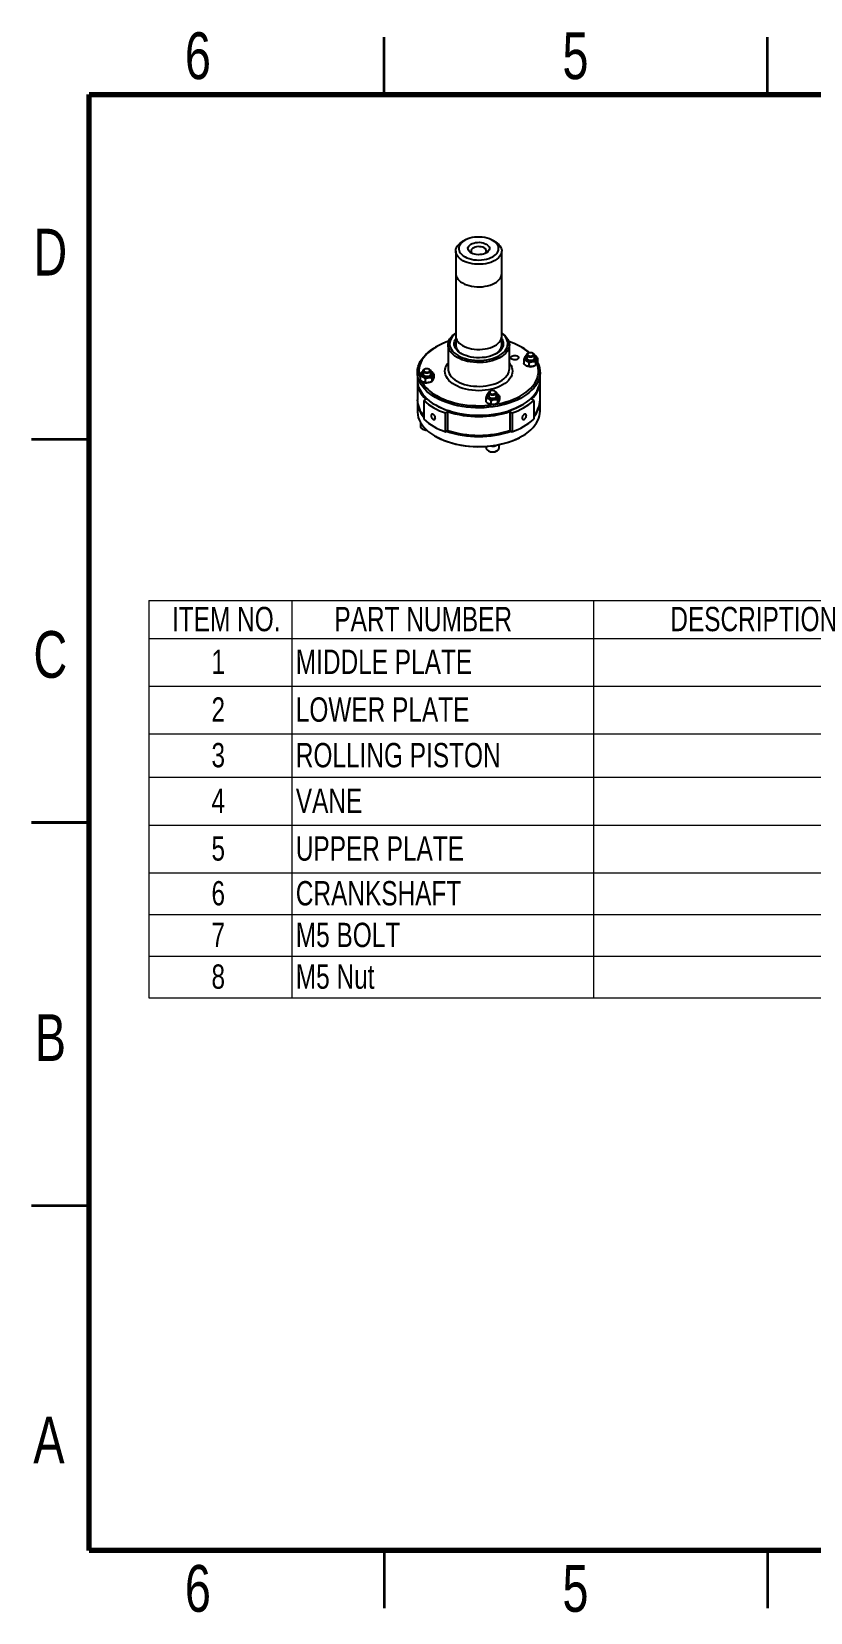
# Model space of a CAD drawing. Header units: millimetres. Extents: x 2 to 294, y 2 to 250.
# Drawn here: x 2.5 to 104.1, y 1.9 to 208.2 of the extents above; entities that cross this region are included whole.
import ezdxf

# ---------------------------------------------------------------- set-up
doc = ezdxf.new("R2010")
doc.units = ezdxf.units.MM
doc.styles.add('SLDTEXTSTYLE0', font='TXT', dxfattribs={"width": 0.75})

# ---------------------------------------------------------------- blocks, each defined once
blk = doc.blocks.new('SW_TABLEANNOTATION_0')
at = {"color": 0, "linetype": 'Continuous', "lineweight": 18}
for p, q in [((0, 0), (0, -4.92)), ((0, 0), (18.65, 0)), ((18.65, 0), (18.65, -4.92)), ((18.65, 0), (57.96, 0)), ((57.96, 0), (57.96, -4.92)), ((57.96, 0), (104.61, 0)), ((104.61, 0), (104.61, -4.92)), ((104.61, 0), (114.85, 0)), ((114.85, 0), (114.85, -4.92)), ((0, -4.92), (18.65, -4.92)), ((0, -4.92), (0, -11.15)), ((18.65, -4.92), (57.96, -4.92)), ((18.65, -4.92), (18.65, -11.15)), ((57.96, -4.92), (104.61, -4.92)), ((57.96, -4.92), (57.96, -11.15)), ((104.61, -4.92), (114.85, -4.92)), ((104.61, -4.92), (104.61, -11.15)), ((114.85, -4.92), (114.85, -11.15)), ((0, -11.15), (0, -17.38)), ((0, -11.15), (18.65, -11.15)), ((18.65, -11.15), (18.65, -17.38)), ((18.65, -11.15), (57.96, -11.15)), ((57.96, -11.15), (57.96, -17.38)), ((57.96, -11.15), (104.61, -11.15)), ((104.61, -11.15), (104.61, -17.38)), ((104.61, -11.15), (114.85, -11.15)), ((114.85, -11.15), (114.85, -17.38)), ((0, -17.38), (0, -23.05)), ((0, -17.38), (18.65, -17.38)), ((18.65, -17.38), (18.65, -23.05)), ((18.65, -17.38), (57.96, -17.38)), ((57.96, -17.38), (57.96, -23.05)), ((57.96, -17.38), (104.61, -17.38)), ((104.61, -17.38), (104.61, -23.05)), ((104.61, -17.38), (114.85, -17.38)), ((114.85, -17.38), (114.85, -23.05)), ((0, -23.05), (0, -29.28)), ((0, -23.05), (18.65, -23.05)), ((18.65, -23.05), (18.65, -29.28)), ((18.65, -23.05), (57.96, -23.05)), ((57.96, -23.05), (57.96, -29.28)), ((57.96, -23.05), (104.61, -23.05)), ((104.61, -23.05), (104.61, -29.28)), ((104.61, -23.05), (114.85, -23.05)), ((114.85, -23.05), (114.85, -29.28)), ((0, -29.28), (0, -35.51)), ((0, -29.28), (18.65, -29.28)), ((18.65, -29.28), (18.65, -35.51)), ((18.65, -29.28), (57.96, -29.28)), ((57.96, -29.28), (57.96, -35.51)), ((57.96, -29.28), (104.61, -29.28)), ((104.61, -29.28), (104.61, -35.51)), ((104.61, -29.28), (114.85, -29.28)), ((114.85, -29.28), (114.85, -35.51)), ((0, -35.51), (0, -40.95)), ((0, -35.51), (18.65, -35.51)), ((18.65, -35.51), (18.65, -40.95)), ((18.65, -35.51), (57.96, -35.51)), ((57.96, -35.51), (57.96, -40.95)), ((57.96, -35.51), (104.61, -35.51)), ((104.61, -35.51), (104.61, -40.95)), ((104.61, -35.51), (114.85, -35.51)), ((114.85, -35.51), (114.85, -40.95)), ((0, -40.95), (0, -46.39)), ((0, -40.95), (18.65, -40.95)), ((18.65, -40.95), (18.65, -46.39)), ((18.65, -40.95), (57.96, -40.95)), ((57.96, -40.95), (57.96, -46.39)), ((57.96, -40.95), (104.61, -40.95)), ((104.61, -40.95), (104.61, -46.39)), ((104.61, -40.95), (114.85, -40.95)), ((114.85, -40.95), (114.85, -46.39)), ((0, -46.39), (0, -51.83)), ((0, -46.39), (18.65, -46.39)), ((18.65, -46.39), (18.65, -51.83)), ((18.65, -46.39), (57.96, -46.39)), ((57.96, -46.39), (57.96, -51.83)), ((57.96, -46.39), (104.61, -46.39)), ((104.61, -46.39), (104.61, -51.83)), ((104.61, -46.39), (114.85, -46.39)), ((114.85, -46.39), (114.85, -51.83)), ((0, -51.83), (18.65, -51.83)), ((18.65, -51.83), (57.96, -51.83)), ((57.96, -51.83), (104.61, -51.83)), ((104.61, -51.83), (114.85, -51.83))]:
    blk.add_line(p, q, dxfattribs=at)
at = {"color": 0, "linetype": 'Continuous', "lineweight": 0, "attachment_point": 1, "style": 'SLDTEXTSTYLE0'}
for s, insert, char_height in [('ITEM NO.', (3, -0.81), 3.175), ('PART NUMBER', (24.18, -0.81), 3.175), ('DESCRIPTION', (68, -0.81), 3.175), ('QTY.', (105.15, -0.81), 3.175), ('1', (8.15, -6.39), 3.17), ('MIDDLE PLATE', (19.15, -6.39), 3.175), ('1', (108.56, -6.39), 3.17), ('2', (8.15, -12.62), 3.17), ('LOWER PLATE', (19.15, -12.62), 3.175), ('1', (108.56, -12.62), 3.17), ('3', (8.15, -18.57), 3.17), ('ROLLING PISTON', (19.15, -18.57), 3.175), ('1', (108.56, -18.57), 3.17), ('4', (8.15, -24.52), 3.17), ('VANE', (19.15, -24.52), 3.175), ('1', (108.56, -24.52), 3.17), ('5', (8.15, -30.75), 3.17), ('UPPER PLATE', (19.15, -30.75), 3.175), ('1', (108.56, -30.75), 3.17), ('6', (8.15, -36.59), 3.17), ('CRANKSHAFT', (19.15, -36.59), 3.175), ('1', (108.56, -36.59), 3.17), ('7', (8.15, -42.03), 3.17), ('M5 BOLT', (19.15, -42.03), 3.175), ('4', (108.56, -42.03), 3.17), ('8', (8.15, -47.47), 3.17), ('M5 Nut', (19.15, -47.47), 3.175), ('4', (108.56, -47.47), 3.17)]:
    blk.add_mtext(s, dxfattribs=dict(at, insert=insert, char_height=char_height))

msp = doc.modelspace()

# ---------------------------------------------------------------- linework, layer by layer
at = {"color": 7, "linetype": 'Continuous', "lineweight": 35}
for p, q in [((48.5, 200), (48.5, 207.5)), ((98.5, 200), (98.5, 207.5)), ((10, 155), (2.5, 155)), ((2.5, 105), (10, 105)), ((10, 105), (2.5, 105)), ((10, 55), (2.5, 55)), ((48.5, 10), (48.5, 2.5)), ((98.5, 10), (98.5, 2.5))]:
    msp.add_line(p, q, dxfattribs=at)
at = {"color": 7, "linetype": 'Continuous', "lineweight": 70}
for p, q in [((10, 10), (10, 200)), ((10, 200), (287, 200)), ((287, 10), (10, 10))]:
    msp.add_line(p, q, dxfattribs=at)
at = {"color": 7, "linetype": 'Continuous', "lineweight": 25}
for p, q in [((57.82, 179.57), (57.82, 176.63)), ((58.98, 180.96), (58.7, 180.8)), ((62.94, 180.8), (62.66, 180.96)), ((63.82, 176.63), (63.82, 179.57)), ((57.82, 176.63), (57.82, 168.47)), ((63.82, 168.47), (63.82, 176.63)), ((56.82, 167.32), (56.82, 164.22)), ((57.82, 168.47), (57.82, 167.32)), ((63.82, 167.32), (63.82, 168.47)), ((64.82, 164.22), (64.82, 167.32)), ((55.3, 167.08), (55.16, 167)), ((66.48, 167), (66.34, 167.08)), ((66.69, 165.35), (66.69, 164.9)), ((67.01, 165.92), (66.93, 165.87)), ((67.08, 166), (67.08, 165.56)), ((67.3, 166.25), (67.23, 166.21)), ((67.93, 166.21), (67.86, 166.25)), ((68.08, 165.56), (68.08, 166)), ((68.08, 165.95), (68.15, 165.92)), ((68.23, 165.12), (68.23, 164.66)), ((68.47, 165.63), (68.47, 165.18)), ((52.82, 163.73), (52.82, 162.75)), ((53.17, 163.26), (53.17, 162.81)), ((53.49, 163.83), (53.4, 163.78)), ((53.56, 163.91), (53.56, 163.47)), ((53.77, 164.16), (53.7, 164.11)), ((54.41, 164.11), (54.34, 164.16)), ((54.56, 163.47), (54.56, 163.91)), ((54.56, 163.86), (54.62, 163.83)), ((54.71, 163.02), (54.71, 162.57)), ((54.95, 163.54), (54.95, 163.09)), ((67.34, 164.98), (67.34, 164.53)), ((68.15, 164.61), (68.23, 164.66)), ((68.82, 162.75), (68.82, 163.73)), ((52.82, 162.59), (52.82, 160.14)), ((53.82, 162.89), (53.82, 162.43)), ((54.62, 162.52), (54.71, 162.57)), ((62.06, 160.97), (61.98, 160.92)), ((62.13, 161.05), (62.13, 160.61)), ((62.35, 161.3), (62.28, 161.26)), ((62.98, 161.26), (62.91, 161.3)), ((63.13, 160.61), (63.13, 161.05)), ((63.13, 161.01), (63.2, 160.97)), ((68.82, 160.14), (68.82, 162.59)), ((52.82, 159.98), (52.82, 158.67)), ((53.93, 160.24), (53.64, 160.07)), ((53.64, 160.07), (53.64, 157.62)), ((55.16, 159.49), (55.3, 159.4)), ((61.74, 160.41), (61.74, 159.95)), ((62.39, 160.03), (62.39, 159.58)), ((63.2, 159.66), (63.28, 159.72)), ((63.28, 160.17), (63.28, 159.72)), ((63.52, 160.68), (63.52, 160.23)), ((66.34, 159.4), (66.48, 159.49)), ((68, 160.07), (67.71, 160.24)), ((68, 160.07), (68, 157.62)), ((68.82, 158.67), (68.82, 159.98)), ((53.21, 157.25), (53.21, 156.72)), ((56.46, 158.44), (56.76, 158.61)), ((56.46, 158.44), (56.46, 155.99)), ((56.76, 158.61), (56.76, 156.16)), ((64.88, 158.61), (65.17, 158.44)), ((64.88, 158.61), (64.88, 156.16)), ((65.17, 158.44), (65.17, 155.99)), ((53.46, 156.38), (53.53, 156.34)), ((55.16, 155.4), (55.3, 155.32)), ((56.46, 155.99), (56.76, 156.16)), ((64.88, 156.16), (65.17, 155.99)), ((66.34, 155.32), (66.48, 155.4)), ((61.78, 154.04), (61.78, 153.87)), ((62.03, 153.52), (62.1, 153.48)), ((63.16, 153.48), (63.23, 153.52)), ((63.48, 153.87), (63.48, 154.27))]:
    msp.add_line(p, q, dxfattribs=at)
at = {"color": 7, "linetype": 'Continuous', "lineweight": 25, "flags": 128}
for points in [[(58.76, 178.31), (58.51, 178.46), (58.3, 178.63), (58.13, 178.81), (57.99, 179), (57.89, 179.19), (57.83, 179.4), (57.82, 179.6), (57.85, 179.81), (57.92, 180.01), (58.02, 180.2), (58.17, 180.39), (58.36, 180.56), (58.58, 180.73), (58.7, 180.8)], [(59.03, 178.81), (59.29, 178.69), (59.57, 178.58), (59.87, 178.5), (60.19, 178.44), (60.52, 178.41), (60.85, 178.4), (61.18, 178.41), (61.51, 178.45), (61.82, 178.51), (62.12, 178.6), (62.4, 178.71), (62.65, 178.83), (62.87, 178.98), (63.06, 179.14), (63.21, 179.31), (63.32, 179.49), (63.39, 179.68), (63.42, 179.87), (63.4, 180.06), (63.35, 180.25), (63.25, 180.43), (63.11, 180.61), (62.93, 180.77), (62.72, 180.92), (62.48, 181.05), (62.21, 181.17), (61.92, 181.26), (61.61, 181.33), (61.29, 181.38), (60.96, 181.4), (60.62, 181.4), (60.29, 181.37), (59.97, 181.32), (59.66, 181.24), (59.38, 181.15), (59.11, 181.03), (58.87, 180.9), (58.67, 180.74), (58.5, 180.58), (58.37, 180.4), (58.28, 180.22), (58.23, 180.03), (58.22, 179.83), (58.26, 179.64), (58.33, 179.46), (58.45, 179.28), (58.61, 179.11), (58.8, 178.95), (59.03, 178.81)], [(62.94, 180.8), (63.01, 180.76), (63.23, 180.6), (63.43, 180.43), (63.58, 180.24), (63.7, 180.05), (63.78, 179.85), (63.82, 179.65), (63.81, 179.44), (63.76, 179.24), (63.67, 179.04), (63.54, 178.85), (63.38, 178.67), (63.17, 178.5), (62.94, 178.34), (62.67, 178.21), (62.38, 178.09), (62.06, 178), (61.73, 177.92), (61.39, 177.87), (61.03, 177.84), (60.68, 177.84), (60.33, 177.86), (59.98, 177.91), (59.64, 177.98), (59.33, 178.07), (59.03, 178.18), (58.76, 178.31)], [(59.86, 179.31), (59.69, 179.42), (59.57, 179.54), (59.48, 179.67), (59.43, 179.81), (59.42, 179.95), (59.46, 180.09), (59.53, 180.22), (59.65, 180.34), (59.8, 180.45), (59.98, 180.55), (60.19, 180.62), (60.42, 180.67), (60.66, 180.7), (60.9, 180.71), (61.14, 180.68), (61.38, 180.64), (61.59, 180.57), (61.78, 180.49), (61.94, 180.38), (62.07, 180.26), (62.16, 180.13), (62.21, 179.99), (62.22, 179.85), (62.18, 179.71), (62.1, 179.58), (61.99, 179.45), (61.84, 179.34), (61.65, 179.25), (61.45, 179.18), (61.22, 179.12), (60.98, 179.1), (60.74, 179.09), (60.49, 179.11), (60.26, 179.16), (60.05, 179.22), (59.86, 179.31)], [(61.64, 179.25), (61.72, 179.32), (61.79, 179.44), (61.82, 179.56), (61.8, 179.68), (61.74, 179.79), (61.64, 179.9), (61.51, 179.99), (61.34, 180.06), (61.15, 180.12), (60.95, 180.14), (60.74, 180.15), (60.53, 180.13), (60.34, 180.08), (60.17, 180.01), (60.02, 179.92), (59.92, 179.82), (59.85, 179.71), (59.82, 179.59), (59.84, 179.47), (59.9, 179.35), (59.99, 179.25)], [(57.82, 176.63), (57.83, 176.51), (57.87, 176.3), (57.96, 176.11), (58.09, 175.91), (58.26, 175.73), (58.46, 175.56), (58.69, 175.41), (58.96, 175.27), (59.25, 175.16), (59.56, 175.06), (59.89, 174.99), (60.24, 174.93), (60.59, 174.91), (60.95, 174.9), (61.3, 174.92), (61.65, 174.97), (61.98, 175.04), (62.3, 175.13), (62.6, 175.24), (62.87, 175.37), (63.12, 175.52), (63.33, 175.68), (63.5, 175.86), (63.64, 176.05), (63.74, 176.25), (63.8, 176.45), (63.82, 176.63)], [(56.9, 167.79), (56.53, 167.66), (56.06, 167.46), (55.62, 167.25), (55.2, 167.02), (54.82, 166.77), (54.47, 166.51), (54.15, 166.23), (53.87, 165.94), (53.63, 165.64), (53.42, 165.33), (53.26, 165.01), (53.14, 164.68), (53.06, 164.35), (53.02, 164.02), (53.03, 163.69), (53.08, 163.36), (53.17, 163.03)], [(57.99, 165.69), (57.71, 165.87), (57.47, 166.06), (57.26, 166.27), (57.09, 166.48), (56.96, 166.71), (56.87, 166.94), (56.83, 167.18), (56.82, 167.41), (56.86, 167.65), (56.94, 167.88), (57.06, 168.11), (57.22, 168.33), (57.42, 168.54), (57.65, 168.73), (57.82, 168.85)], [(57.82, 168.83), (57.68, 168.72), (57.47, 168.52), (57.3, 168.31), (57.17, 168.09), (57.08, 167.87), (57.03, 167.63), (57.02, 167.4), (57.06, 167.17), (57.14, 166.94), (57.26, 166.72), (57.42, 166.5), (57.62, 166.3), (57.86, 166.11), (58.13, 165.94)], [(58.56, 166.18), (58.31, 166.34), (58.1, 166.52), (57.92, 166.71), (57.78, 166.91), (57.69, 167.11), (57.63, 167.33), (57.62, 167.54), (57.65, 167.76), (57.73, 167.97), (57.82, 168.13)], [(57.82, 168.47), (57.83, 168.34), (57.87, 168.14), (57.96, 167.94), (58.09, 167.75), (58.26, 167.57), (58.46, 167.4), (58.69, 167.25), (58.96, 167.11), (59.25, 166.99), (59.56, 166.89), (59.89, 166.82), (60.24, 166.77), (60.59, 166.74), (60.95, 166.74), (61.3, 166.76), (61.65, 166.8), (61.98, 166.87), (62.3, 166.96), (62.6, 167.07), (62.87, 167.2), (63.12, 167.35), (63.33, 167.52), (63.5, 167.7), (63.64, 167.88), (63.74, 168.08), (63.8, 168.28), (63.82, 168.47)], [(63.82, 168.85), (64.05, 168.69), (64.27, 168.49), (64.46, 168.28), (64.61, 168.05), (64.72, 167.83), (64.79, 167.59), (64.82, 167.35), (64.8, 167.12), (64.74, 166.88), (64.64, 166.65), (64.5, 166.43), (64.33, 166.21), (64.11, 166.01), (63.86, 165.82), (63.57, 165.65), (63.26, 165.5), (62.92, 165.36), (62.56, 165.25), (62.18, 165.15), (61.79, 165.08), (61.38, 165.04), (60.97, 165.02), (60.56, 165.02), (60.15, 165.05), (59.75, 165.1), (59.36, 165.17), (58.98, 165.27), (58.63, 165.39), (58.3, 165.53), (57.99, 165.69)], [(58.13, 165.94), (58.43, 165.78), (58.76, 165.64), (59.11, 165.53), (59.48, 165.43), (59.87, 165.36), (60.26, 165.32), (60.67, 165.3), (61.07, 165.3), (61.47, 165.33), (61.87, 165.38), (62.25, 165.46), (62.62, 165.55), (62.96, 165.68), (63.28, 165.82), (63.58, 165.98), (63.84, 166.16), (64.07, 166.35), (64.26, 166.55), (64.41, 166.77), (64.52, 167), (64.59, 167.23), (64.62, 167.46), (64.6, 167.69), (64.54, 167.92), (64.44, 168.15), (64.3, 168.37), (64.12, 168.58), (63.9, 168.77), (63.82, 168.83)], [(63.82, 168.13), (63.86, 168.07), (63.95, 167.86), (64.01, 167.65), (64.02, 167.43), (63.99, 167.22), (63.91, 167.01), (63.79, 166.81), (63.64, 166.61), (63.44, 166.43), (63.21, 166.26), (62.95, 166.11), (62.65, 165.97), (62.34, 165.86), (62, 165.77), (61.65, 165.7), (61.28, 165.66), (60.91, 165.64), (60.54, 165.65), (60.17, 165.68), (59.81, 165.73), (59.47, 165.81), (59.14, 165.92), (58.83, 166.04), (58.56, 166.18)], [(55.16, 160.47), (54.76, 160.71), (54.4, 160.98), (54.07, 161.25), (53.77, 161.54), (53.51, 161.85), (53.3, 162.16), (53.12, 162.48), (52.98, 162.81), (52.88, 163.14), (52.83, 163.48), (52.82, 163.82), (52.85, 164.15), (52.93, 164.49), (53.04, 164.82), (53.2, 165.14), (53.4, 165.46), (53.64, 165.77), (53.92, 166.06), (54.23, 166.35), (54.58, 166.62), (54.96, 166.88), (55.16, 167)], [(68.45, 165.11), (68.52, 164.98), (68.66, 164.65), (68.75, 164.32), (68.81, 163.98), (68.82, 163.65), (68.79, 163.31), (68.71, 162.98), (68.59, 162.64), (68.44, 162.32), (68.24, 162), (68, 161.69), (67.72, 161.4), (67.41, 161.11), (67.06, 160.84), (66.68, 160.59), (66.27, 160.35), (65.82, 160.13), (65.35, 159.93), (64.86, 159.75), (64.35, 159.59), (63.81, 159.45), (63.26, 159.33), (62.7, 159.24), (62.13, 159.18), (61.55, 159.13), (60.97, 159.11), (60.38, 159.12), (59.8, 159.15), (59.22, 159.21), (58.65, 159.29), (58.1, 159.39), (57.56, 159.51), (57.03, 159.66), (56.53, 159.83), (56.05, 160.02), (55.59, 160.24), (55.16, 160.47)], [(65.16, 165.45), (65.07, 165.52), (65.02, 165.6), (65.02, 165.69), (65.06, 165.77), (65.14, 165.84), (65.25, 165.9), (65.39, 165.93), (65.53, 165.94), (65.68, 165.93), (65.81, 165.89), (65.92, 165.83), (65.99, 165.75), (66.02, 165.67), (66, 165.58), (65.94, 165.5), (65.84, 165.44), (65.72, 165.39), (65.57, 165.37), (65.42, 165.37), (65.28, 165.4), (65.16, 165.45)], [(67.2, 165.37), (67.11, 165.44), (67.05, 165.53), (67.04, 165.62), (67.07, 165.7), (67.08, 165.71)], [(68.07, 166.06), (68.08, 165.98), (68.04, 165.89), (67.97, 165.82), (67.85, 165.76), (67.72, 165.72), (67.57, 165.71), (67.42, 165.73), (67.29, 165.77), (67.18, 165.83), (67.11, 165.9), (67.08, 165.99), (67.1, 166.07), (67.15, 166.15), (67.23, 166.21)], [(67.97, 166.13), (67.92, 166.2), (67.84, 166.26), (67.73, 166.3), (67.6, 166.31), (67.47, 166.3), (67.35, 166.27), (67.25, 166.22), (67.2, 166.15), (67.18, 166.07), (67.21, 166), (67.28, 165.93), (67.38, 165.89), (67.5, 165.86), (67.63, 165.85), (67.76, 165.88), (67.86, 165.92), (67.94, 165.98), (67.98, 166.06), (67.97, 166.13)], [(68.08, 165.71), (68.11, 165.66), (68.12, 165.57), (68.09, 165.48), (68.01, 165.41), (67.9, 165.34), (67.77, 165.3), (67.62, 165.28), (67.47, 165.29), (67.32, 165.32), (67.2, 165.37)], [(67.93, 166.21), (68.02, 166.14), (68.07, 166.06)], [(53.68, 163.28), (53.58, 163.35), (53.53, 163.44), (53.52, 163.52), (53.55, 163.61), (53.56, 163.62)], [(54.55, 163.97), (54.56, 163.88), (54.52, 163.8), (54.44, 163.73), (54.33, 163.67), (54.2, 163.63), (54.05, 163.62), (53.9, 163.64), (53.77, 163.67), (53.66, 163.73), (53.59, 163.81), (53.56, 163.89), (53.57, 163.98), (53.63, 164.06), (53.7, 164.11)], [(54.45, 164.04), (54.4, 164.11), (54.32, 164.17), (54.2, 164.21), (54.07, 164.22), (53.94, 164.21), (53.83, 164.18), (53.73, 164.13), (53.67, 164.06), (53.66, 163.98), (53.68, 163.91), (53.75, 163.84), (53.85, 163.79), (53.98, 163.77), (54.11, 163.76), (54.23, 163.78), (54.34, 163.83), (54.42, 163.89), (54.45, 163.96), (54.45, 164.04)], [(54.56, 163.62), (54.59, 163.57), (54.6, 163.48), (54.56, 163.39), (54.49, 163.32), (54.38, 163.25), (54.25, 163.21), (54.1, 163.19), (53.94, 163.2), (53.8, 163.23), (53.68, 163.28)], [(54.41, 164.11), (54.49, 164.05), (54.55, 163.97)], [(55.3, 160.71), (55.73, 160.48), (56.18, 160.28), (56.65, 160.09), (57.15, 159.92), (57.67, 159.78), (58.2, 159.65), (58.75, 159.55), (59.31, 159.48), (59.88, 159.42), (60.46, 159.4), (61.04, 159.39), (61.61, 159.41), (62.18, 159.46), (62.74, 159.53), (63.3, 159.63), (63.84, 159.74), (64.36, 159.88), (64.86, 160.04), (65.35, 160.23), (65.8, 160.43), (66.23, 160.65), (66.63, 160.89), (67, 161.15), (67.33, 161.42), (67.63, 161.7), (67.89, 162), (68.12, 162.31), (68.3, 162.62), (68.44, 162.94), (68.54, 163.27), (68.6, 163.6), (68.62, 163.94), (68.59, 164.27), (68.52, 164.6), (68.41, 164.93), (68.41, 164.93)], [(57.71, 162.1), (57.42, 162.28), (57.16, 162.48), (56.94, 162.7), (56.75, 162.92), (56.61, 163.16), (56.5, 163.4), (56.44, 163.65), (56.42, 163.89), (56.44, 164.14), (56.5, 164.39), (56.61, 164.63), (56.75, 164.87), (56.82, 164.95)], [(56.82, 164.22), (56.83, 164.07), (56.87, 163.84), (56.96, 163.6), (57.09, 163.38), (57.26, 163.16), (57.47, 162.96), (57.71, 162.76), (57.99, 162.59)], [(64.82, 164.95), (64.88, 164.87), (65.03, 164.63), (65.13, 164.39), (65.2, 164.14), (65.22, 163.89), (65.2, 163.65), (65.13, 163.4), (65.03, 163.16), (64.88, 162.92), (64.7, 162.7), (64.48, 162.48), (64.22, 162.28), (63.93, 162.1), (63.61, 161.93), (63.26, 161.78), (62.89, 161.65), (62.5, 161.55), (62.1, 161.46), (61.68, 161.4), (61.25, 161.37), (60.82, 161.35), (60.39, 161.37), (59.96, 161.4), (59.54, 161.46), (59.14, 161.55), (58.74, 161.65), (58.37, 161.78), (58.03, 161.93), (57.71, 162.1)], [(57.99, 162.59), (58.3, 162.43), (58.63, 162.29), (58.98, 162.17), (59.36, 162.07), (59.75, 162), (60.15, 161.94), (60.56, 161.92), (60.97, 161.91), (61.38, 161.94), (61.79, 161.98), (62.18, 162.05), (62.56, 162.14), (62.92, 162.26), (63.26, 162.39), (63.57, 162.55), (63.86, 162.72), (64.11, 162.91), (64.33, 163.11), (64.5, 163.32), (64.64, 163.55), (64.74, 163.78), (64.8, 164.01), (64.82, 164.22)], [(52.82, 162.75), (52.83, 162.5), (52.88, 162.16), (52.98, 161.83), (53.12, 161.5), (53.3, 161.18), (53.51, 160.87), (53.77, 160.57), (54.07, 160.27), (54.4, 160), (54.76, 159.73), (55.16, 159.49), (55.59, 159.26), (56.05, 159.05), (56.53, 158.85), (57.03, 158.68), (57.56, 158.53), (58.1, 158.41), (58.65, 158.31), (59.22, 158.23), (59.8, 158.17), (60.38, 158.14), (60.97, 158.13), (61.55, 158.15), (62.13, 158.2), (62.7, 158.26), (63.26, 158.35), (63.81, 158.47), (64.35, 158.61), (64.86, 158.77), (65.35, 158.95), (65.82, 159.15), (66.27, 159.37), (66.68, 159.61), (67.06, 159.86), (67.41, 160.13), (67.72, 160.42), (68, 160.72), (68.24, 161.02), (68.44, 161.34), (68.59, 161.67), (68.71, 162), (68.79, 162.33), (68.82, 162.67), (68.82, 162.75)], [(63.12, 161.11), (63.13, 161.03), (63.09, 160.94), (63.02, 160.87), (62.9, 160.81), (62.77, 160.78), (62.62, 160.76), (62.47, 160.78), (62.34, 160.82), (62.23, 160.88), (62.16, 160.95), (62.13, 161.04), (62.15, 161.12), (62.2, 161.2), (62.28, 161.26)], [(63.02, 161.18), (62.97, 161.25), (62.89, 161.31), (62.78, 161.35), (62.65, 161.37), (62.52, 161.36), (62.4, 161.32), (62.31, 161.27), (62.25, 161.2), (62.23, 161.12), (62.26, 161.05), (62.33, 160.99), (62.43, 160.94), (62.55, 160.91), (62.68, 160.91), (62.81, 160.93), (62.91, 160.97), (62.99, 161.03), (63.03, 161.11), (63.02, 161.18)], [(62.98, 161.26), (63.07, 161.19), (63.12, 161.11)], [(66.34, 159.4), (66.02, 159.23), (65.58, 159.02), (65.11, 158.83), (64.61, 158.65), (64.1, 158.5), (63.57, 158.37), (63.02, 158.27), (62.46, 158.19), (61.9, 158.13), (61.32, 158.09), (60.75, 158.09), (60.17, 158.1), (59.6, 158.14), (59.03, 158.2), (58.48, 158.29), (57.93, 158.4), (57.41, 158.54), (56.9, 158.7), (56.41, 158.87), (55.95, 159.07), (55.51, 159.29), (55.3, 159.4)], [(62.25, 160.42), (62.16, 160.5), (62.1, 160.58), (62.09, 160.67), (62.12, 160.75), (62.13, 160.76)], [(63.13, 160.76), (63.16, 160.71), (63.17, 160.62), (63.14, 160.54), (63.06, 160.46), (62.95, 160.39), (62.82, 160.35), (62.67, 160.33), (62.52, 160.34), (62.37, 160.37), (62.25, 160.42)], [(52.82, 158.67), (52.82, 158.53), (52.86, 158.19), (52.94, 157.86), (53.07, 157.53), (53.23, 157.2), (53.44, 156.89), (53.68, 156.58), (53.96, 156.29), (54.28, 156), (54.64, 155.74), (55.03, 155.48), (55.44, 155.25), (55.89, 155.03), (56.36, 154.83), (56.86, 154.66), (57.38, 154.5), (57.92, 154.37), (58.47, 154.25), (59.03, 154.17), (59.61, 154.1), (60.19, 154.06), (60.77, 154.05), (61.35, 154.06), (61.94, 154.1), (62.51, 154.15), (63.08, 154.24), (63.63, 154.35), (64.17, 154.48), (64.69, 154.63), (65.19, 154.8), (65.67, 155), (66.12, 155.21), (66.54, 155.44), (66.94, 155.69), (67.3, 155.96), (67.62, 156.24), (67.91, 156.53), (68.16, 156.84), (68.37, 157.15), (68.55, 157.47)], [(53.21, 156.72), (53.23, 156.62), (53.29, 156.52), (53.38, 156.43), (53.52, 156.35), (53.68, 156.29), (53.85, 156.25), (54.02, 156.23)], [(66.34, 155.32), (65.95, 155.11), (65.5, 154.9), (65.03, 154.71), (64.53, 154.54), (64.01, 154.4), (63.48, 154.27), (62.93, 154.17), (62.37, 154.09), (61.8, 154.04), (61.23, 154.01), (60.65, 154), (60.08, 154.02), (59.5, 154.07), (58.94, 154.14), (58.39, 154.23), (57.85, 154.34), (57.32, 154.48), (56.82, 154.64), (56.33, 154.82), (55.87, 155.02), (55.44, 155.24), (55.3, 155.32)], [(61.78, 153.87), (61.8, 153.77), (61.86, 153.66), (61.96, 153.57), (62.09, 153.49), (62.25, 153.43), (62.43, 153.39), (62.62, 153.38), (62.81, 153.39), (62.99, 153.42), (63.15, 153.48), (63.29, 153.55), (63.39, 153.65), (63.46, 153.75), (63.48, 153.86), (63.48, 153.87)], [(62.97, 154.18), (62.84, 154.15), (62.71, 154.14)]]:
    msp.add_lwpolyline(points, dxfattribs=at)
at = {"color": 7, "linetype": 'Continuous', "lineweight": 25}
for centre, radius, start, end in [((59.32, 167.48), 1.51, 186.0574, 242.7087), ((62.37, 167.45), 1.45, 296.021, 355.2128), ((62.47, 160.57), 7.56, 49.1808, 72.588), ((63.29, 161.41), 6.43, 49.5473, 60.2996), ((67.14, 165.6), 0.352, 160.539, 249.2579), ((67.29, 165.45), 0.548, 112.0715, 150.8543), ((67.58, 166.36), 1.23, 242.6428, 279.7711), ((67.32, 165.58), 0.24, 184.5579, 243.7041), ((67.74, 165.88), 0.73, 273.4335, 326.5611), ((67.83, 165.59), 0.248, 297.3703, 354.3678), ((68.02, 165.59), 0.352, 340.539, 69.2579), ((53.62, 163.5), 0.352, 160.539, 249.2579), ((53.76, 163.35), 0.548, 112.0715, 150.8543), ((54.06, 164.27), 1.23, 242.6428, 279.7711), ((53.8, 163.49), 0.24, 184.5579, 243.7041), ((54.22, 163.78), 0.73, 273.4335, 326.5611), ((54.31, 163.49), 0.248, 297.3703, 354.3678), ((54.5, 163.5), 0.352, 340.539, 69.2579), ((67.58, 165.7), 1.23, 242.6428, 279.7711), ((67.65, 165.51), 1.02, 277.8002, 299.0724), ((56.07, 162.69), 3.25, 180.3211, 228.7251), ((57.64, 165.08), 4.96, 209.6106, 241.8629), ((54.06, 163.61), 1.23, 242.6428, 279.7711), ((54.13, 163.42), 1.02, 277.8002, 299.0724), ((62.34, 160.5), 0.548, 112.0715, 150.8543), ((63.07, 160.64), 0.352, 340.539, 69.2579), ((65.56, 162.69), 3.25, 311.2749, 359.6789), ((55.97, 160.23), 3.16, 181.5795, 222.2013), ((55.9, 160.03), 3.08, 179.5258, 222.6572), ((58.9, 165.92), 7.86, 228.0173, 251.9881), ((62.19, 160.65), 0.352, 160.539, 249.2579), ((62.63, 161.41), 1.23, 242.6428, 279.7711), ((62.63, 160.76), 1.23, 242.6428, 279.7711), ((62.37, 160.63), 0.24, 184.5579, 243.7041), ((62.79, 160.93), 0.73, 273.4335, 326.5611), ((62.7, 160.56), 1.02, 277.8002, 299.0724), ((62.88, 160.64), 0.248, 297.3703, 354.3678), ((62.74, 165.92), 7.86, 288.0119, 311.9827), ((65.66, 160.23), 3.16, 317.7987, 358.4205), ((65.64, 160.07), 3.18, 318.007, 359.81), ((58.9, 163.47), 7.86, 228.0173, 251.9881), ((60.82, 171.05), 13.08, 251.9073, 288.0927), ((62.74, 163.47), 7.86, 288.0119, 311.9827), ((66, 158.68), 2.82, 334.5934, 359.713), ((54.03, 157.29), 1.08, 241.892, 270.6872), ((60.82, 168.38), 13.03, 251.0181, 288.9819), ((60.82, 168.6), 13.08, 251.9073, 288.0927), ((62.63, 154.49), 1.14, 242.2345, 297.7655), ((62.63, 155.46), 1.35, 266.116, 291.4701)]:
    msp.add_arc(centre, radius, start, end, dxfattribs=at)
for points, knots in [([(66.81, 165.71), (66.79, 165.66), (66.74, 165.56), (66.71, 165.42), (66.69, 165.35)], [0, 0, 0, 0, 0.503992, 1, 1, 1, 1]), ([(66.69, 165.35), (66.72, 165.35), (66.83, 165.35), (66.94, 165.3), (67.01, 165.27)], [0, 0, 0, 0, 0.345654, 1, 1, 1, 1]), ([(66.93, 165.87), (66.91, 165.86), (66.88, 165.83), (66.84, 165.77), (66.81, 165.72), (66.81, 165.71)], [0, 0, 0, 0, 0.43238, 0.879544, 1, 1, 1, 1]), ([(67.01, 165.27), (67.02, 165.26), (67.11, 165.21), (67.22, 165.11), (67.32, 165), (67.34, 164.98)], [0, 0, 0, 0, 0.053468, 0.762652, 1, 1, 1, 1]), ([(67.34, 164.98), (67.4, 165.01), (67.53, 165.08), (67.68, 165.13), (67.77, 165.14), (67.79, 165.15)], [0, 0, 0, 0, 0.43238, 0.879544, 1, 1, 1, 1]), ([(67.79, 165.15), (67.87, 165.15), (68.02, 165.17), (68.16, 165.13), (68.23, 165.12)], [0, 0, 0, 0, 0.503992, 1, 1, 1, 1]), ([(68.47, 165.63), (68.44, 165.67), (68.33, 165.79), (68.22, 165.87), (68.15, 165.92)], [0, 0, 0, 0, 0.345654, 1, 1, 1, 1]), ([(68.23, 165.12), (68.25, 165.17), (68.28, 165.29), (68.32, 165.41), (68.35, 165.46), (68.35, 165.47)], [0, 0, 0, 0, 0.43238, 0.879544, 1, 1, 1, 1]), ([(68.35, 165.47), (68.37, 165.51), (68.42, 165.59), (68.45, 165.62), (68.47, 165.63)], [0, 0, 0, 0, 0.503992, 1, 1, 1, 1]), ([(68.47, 165.18), (68.46, 165.12), (68.42, 165), (68.38, 164.88), (68.36, 164.83), (68.35, 164.82)], [0, 0, 0, 0, 0.43238, 0.879544, 1, 1, 1, 1]), ([(53.28, 163.62), (53.26, 163.57), (53.22, 163.47), (53.18, 163.33), (53.17, 163.26)], [0, 0, 0, 0, 0.503992, 1, 1, 1, 1]), ([(53.17, 163.26), (53.2, 163.26), (53.3, 163.26), (53.42, 163.21), (53.49, 163.18)], [0, 0, 0, 0, 0.345654, 1, 1, 1, 1]), ([(53.4, 163.78), (53.39, 163.77), (53.35, 163.74), (53.31, 163.68), (53.29, 163.63), (53.28, 163.62)], [0, 0, 0, 0, 0.4323803, 0.8795439, 1, 1, 1, 1]), ([(53.49, 163.18), (53.5, 163.17), (53.58, 163.12), (53.7, 163.02), (53.79, 162.91), (53.82, 162.89)], [0, 0, 0, 0, 0.053468, 0.762652, 1, 1, 1, 1]), ([(53.82, 162.89), (53.88, 162.92), (54, 162.99), (54.16, 163.04), (54.25, 163.05), (54.26, 163.06)], [0, 0, 0, 0, 0.43238, 0.879544, 1, 1, 1, 1]), ([(54.26, 163.06), (54.34, 163.06), (54.5, 163.07), (54.64, 163.04), (54.71, 163.02)], [0, 0, 0, 0, 0.503992, 1, 1, 1, 1]), ([(54.95, 163.54), (54.91, 163.58), (54.81, 163.7), (54.7, 163.78), (54.62, 163.83)], [0, 0, 0, 0, 0.345654, 1, 1, 1, 1]), ([(54.71, 163.02), (54.73, 163.08), (54.76, 163.2), (54.8, 163.32), (54.83, 163.37), (54.83, 163.38)], [0, 0, 0, 0, 0.43238, 0.879544, 1, 1, 1, 1]), ([(54.83, 163.38), (54.85, 163.42), (54.89, 163.5), (54.93, 163.53), (54.95, 163.54)], [0, 0, 0, 0, 0.503992, 1, 1, 1, 1]), ([(54.95, 163.09), (54.93, 163.03), (54.9, 162.91), (54.86, 162.79), (54.84, 162.74), (54.83, 162.73)], [0, 0, 0, 0, 0.43238, 0.879544, 1, 1, 1, 1]), ([(67.01, 164.61), (67.01, 164.62), (66.92, 164.67), (66.81, 164.77), (66.71, 164.88), (66.69, 164.9)], [0, 0, 0, 0, 0.053468, 0.762652, 1, 1, 1, 1]), ([(67.34, 164.53), (67.31, 164.53), (67.2, 164.53), (67.09, 164.58), (67.01, 164.61)], [0, 0, 0, 0, 0.345654, 1, 1, 1, 1]), ([(67.79, 164.49), (67.71, 164.49), (67.55, 164.48), (67.41, 164.51), (67.34, 164.53)], [0, 0, 0, 0, 0.503992, 1, 1, 1, 1]), ([(68.23, 164.66), (68.17, 164.63), (68.05, 164.56), (67.89, 164.51), (67.81, 164.5), (67.79, 164.49)], [0, 0, 0, 0, 0.43238, 0.879544, 1, 1, 1, 1]), ([(68.35, 164.82), (68.33, 164.78), (68.29, 164.7), (68.25, 164.68), (68.23, 164.66)], [0, 0, 0, 0, 0.503992, 1, 1, 1, 1]), ([(53.49, 162.52), (53.49, 162.53), (53.4, 162.58), (53.29, 162.68), (53.19, 162.78), (53.17, 162.81)], [0, 0, 0, 0, 0.053468, 0.762652, 1, 1, 1, 1]), ([(53.82, 162.43), (53.78, 162.44), (53.68, 162.44), (53.57, 162.49), (53.49, 162.52)], [0, 0, 0, 0, 0.345654, 1, 1, 1, 1]), ([(54.26, 162.4), (54.19, 162.4), (54.03, 162.38), (53.89, 162.42), (53.82, 162.43)], [0, 0, 0, 0, 0.503992, 1, 1, 1, 1]), ([(54.71, 162.57), (54.65, 162.54), (54.53, 162.47), (54.37, 162.42), (54.28, 162.41), (54.26, 162.4)], [0, 0, 0, 0, 0.43238, 0.879544, 1, 1, 1, 1]), ([(54.83, 162.73), (54.81, 162.69), (54.77, 162.61), (54.73, 162.59), (54.71, 162.57)], [0, 0, 0, 0, 0.503992, 1, 1, 1, 1]), ([(61.98, 160.92), (61.96, 160.91), (61.93, 160.89), (61.89, 160.82), (61.86, 160.77), (61.86, 160.76)], [0, 0, 0, 0, 0.43238, 0.879544, 1, 1, 1, 1]), ([(63.52, 160.68), (63.49, 160.72), (63.38, 160.84), (63.27, 160.92), (63.2, 160.97)], [0, 0, 0, 0, 0.345654, 1, 1, 1, 1]), ([(61.86, 160.76), (61.84, 160.71), (61.8, 160.61), (61.76, 160.47), (61.74, 160.41)], [0, 0, 0, 0, 0.503992, 1, 1, 1, 1]), ([(61.74, 160.41), (61.77, 160.4), (61.88, 160.4), (61.99, 160.35), (62.06, 160.32)], [0, 0, 0, 0, 0.345654, 1, 1, 1, 1]), ([(62.06, 159.66), (62.06, 159.67), (61.97, 159.72), (61.86, 159.82), (61.76, 159.93), (61.74, 159.95)], [0, 0, 0, 0, 0.053468, 0.762652, 1, 1, 1, 1]), ([(62.06, 160.32), (62.07, 160.31), (62.16, 160.26), (62.27, 160.16), (62.37, 160.06), (62.39, 160.03)], [0, 0, 0, 0, 0.053468, 0.762652, 1, 1, 1, 1]), ([(62.39, 159.58), (62.36, 159.58), (62.25, 159.58), (62.14, 159.63), (62.06, 159.66)], [0, 0, 0, 0, 0.345654, 1, 1, 1, 1]), ([(62.39, 160.03), (62.45, 160.06), (62.58, 160.13), (62.73, 160.18), (62.82, 160.2), (62.84, 160.2)], [0, 0, 0, 0, 0.43238, 0.879544, 1, 1, 1, 1]), ([(62.84, 159.55), (62.76, 159.54), (62.6, 159.53), (62.46, 159.56), (62.39, 159.58)], [0, 0, 0, 0, 0.503992, 1, 1, 1, 1]), ([(62.84, 160.2), (62.92, 160.2), (63.07, 160.22), (63.21, 160.18), (63.28, 160.17)], [0, 0, 0, 0, 0.503992, 1, 1, 1, 1]), ([(63.28, 159.72), (63.22, 159.68), (63.1, 159.61), (62.94, 159.56), (62.86, 159.55), (62.84, 159.55)], [0, 0, 0, 0, 0.43238, 0.879544, 1, 1, 1, 1]), ([(63.28, 160.17), (63.3, 160.23), (63.33, 160.35), (63.37, 160.46), (63.4, 160.51), (63.4, 160.52)], [0, 0, 0, 0, 0.43238, 0.879544, 1, 1, 1, 1]), ([(63.4, 159.87), (63.38, 159.83), (63.34, 159.75), (63.3, 159.73), (63.28, 159.72)], [0, 0, 0, 0, 0.503992, 1, 1, 1, 1]), ([(63.4, 160.52), (63.42, 160.56), (63.47, 160.64), (63.5, 160.67), (63.52, 160.68)], [0, 0, 0, 0, 0.503992, 1, 1, 1, 1]), ([(63.52, 160.23), (63.51, 160.17), (63.47, 160.05), (63.43, 159.94), (63.41, 159.88), (63.4, 159.87)], [0, 0, 0, 0, 0.4323803, 0.8795439, 1, 1, 1, 1]), ([(54.68, 157.82), (54.67, 157.85), (54.66, 157.87), (54.64, 157.92), (54.63, 157.94), (54.62, 157.99), (54.62, 158.01), (54.61, 158.06), (54.61, 158.08), (54.61, 158.14), (54.62, 158.18), (54.64, 158.23), (54.64, 158.24), (54.66, 158.26), (54.67, 158.27), (54.7, 158.29), (54.71, 158.29), (54.74, 158.3), (54.76, 158.3), (54.79, 158.3), (54.81, 158.29), (54.84, 158.28), (54.86, 158.27), (54.9, 158.25), (54.92, 158.24), (54.95, 158.21), (54.97, 158.19), (55.01, 158.15), (55.02, 158.14), (55.05, 158.09), (55.07, 158.07), (55.11, 158.01), (55.13, 157.96), (55.15, 157.89), (55.15, 157.86), (55.16, 157.82), (55.16, 157.8), (55.16, 157.76), (55.16, 157.74), (55.15, 157.7), (55.15, 157.68), (55.13, 157.65), (55.12, 157.63), (55.1, 157.61), (55.09, 157.6), (55.06, 157.58), (55.05, 157.58), (55.02, 157.57), (55, 157.57), (54.97, 157.57), (54.95, 157.58), (54.91, 157.59), (54.9, 157.6), (54.84, 157.63), (54.8, 157.66), (54.74, 157.73), (54.71, 157.78), (54.68, 157.82)], [0, 0, 0, 0, 0.03125, 0.03125, 0.0625, 0.0625, 0.09375, 0.09375, 0.125, 0.125, 0.1875, 0.1875, 0.21875, 0.21875, 0.25, 0.25, 0.28125, 0.28125, 0.3125, 0.3125, 0.34375, 0.34375, 0.375, 0.375, 0.40625, 0.40625, 0.4375, 0.4375, 0.46875, 0.46875, 0.5, 0.5, 0.5625, 0.5625, 0.59375, 0.59375, 0.625, 0.625, 0.65625, 0.65625, 0.6875, 0.6875, 0.71875, 0.71875, 0.75, 0.75, 0.78125, 0.78125, 0.8125, 0.8125, 0.84375, 0.84375, 0.875, 0.875, 0.9375, 0.9375, 1, 1, 1, 1]), ([(66.95, 157.82), (66.94, 157.8), (66.93, 157.78), (66.9, 157.74), (66.88, 157.72), (66.85, 157.68), (66.83, 157.66), (66.8, 157.63), (66.78, 157.62), (66.72, 157.59), (66.69, 157.57), (66.64, 157.57), (66.62, 157.57), (66.59, 157.58), (66.57, 157.58), (66.53, 157.61), (66.51, 157.63), (66.49, 157.68), (66.49, 157.7), (66.48, 157.74), (66.48, 157.76), (66.48, 157.8), (66.48, 157.82), (66.48, 157.86), (66.49, 157.89), (66.5, 157.93), (66.51, 157.96), (66.53, 158), (66.54, 158.03), (66.58, 158.09), (66.61, 158.14), (66.67, 158.19), (66.68, 158.21), (66.72, 158.24), (66.74, 158.25), (66.77, 158.27), (66.79, 158.28), (66.83, 158.29), (66.85, 158.3), (66.88, 158.3), (66.9, 158.3), (66.92, 158.29), (66.94, 158.29), (66.96, 158.27), (66.97, 158.26), (66.99, 158.24), (67, 158.23), (67.02, 158.18), (67.03, 158.14), (67.03, 158.06), (67.02, 158.01), (67, 157.94), (67, 157.92), (66.98, 157.87), (66.97, 157.85), (66.95, 157.82)], [0, 0, 0, 0, 0.03125, 0.03125, 0.0625, 0.0625, 0.09375, 0.09375, 0.125, 0.125, 0.1875, 0.1875, 0.21875, 0.21875, 0.25, 0.25, 0.3125, 0.3125, 0.34375, 0.34375, 0.375, 0.375, 0.40625, 0.40625, 0.4375, 0.4375, 0.46875, 0.46875, 0.5, 0.5, 0.5625, 0.5625, 0.59375, 0.59375, 0.625, 0.625, 0.65625, 0.65625, 0.6875, 0.6875, 0.71875, 0.71875, 0.75, 0.75, 0.78125, 0.78125, 0.8125, 0.8125, 0.875, 0.875, 0.9375, 0.9375, 0.96875, 0.96875, 1, 1, 1, 1])]:
    msp.add_open_spline(points, degree=3, knots=knots, dxfattribs=at)

# ---------------------------------------------------------------- block references
at = {"color": 7, "linetype": 'Continuous', "lineweight": 0}
msp.add_blockref('SW_TABLEANNOTATION_0', (17.81, 133.95), dxfattribs=at)

# ---------------------------------------------------------------- texts
at = {"color": 7, "linetype": 'Continuous', "lineweight": 0, "char_height": 6.1, "attachment_point": 2, "style": 'SLDTEXTSTYLE0'}
for s, insert in [('6', (24.19, 208.11)), ('5', (73.44, 208.11)), ('D', (4.93, 182.48)), ('C', (4.94, 129.98)), ('B', (4.95, 79.98)), ('A', (4.76, 27.48)), ('6', (24.19, 8.11)), ('5', (73.44, 8.11))]:
    msp.add_mtext(s, dxfattribs=dict(at, insert=insert))

doc.saveas('drawing.dxf')
